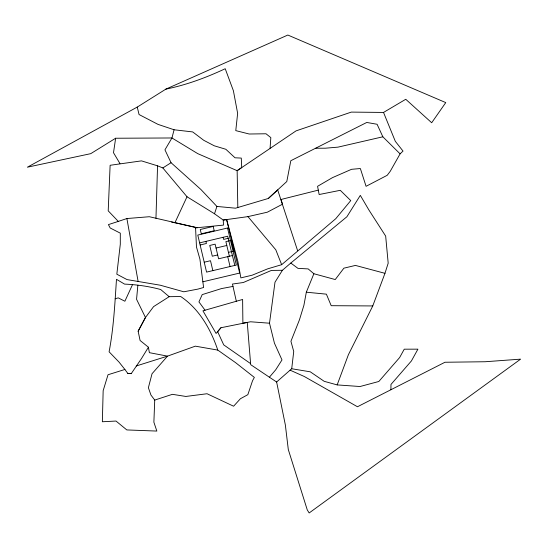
<?xml version="1.0" encoding="UTF-8"?>
<svg xmlns="http://www.w3.org/2000/svg" width="548" height="548" viewBox="0 0 548 548"><rect width="100%" height="100%" fill="white"/><g stroke="black" fill="none" stroke-linecap="round" stroke-linejoin="round"><path stroke-width="0.82" d="M390.909 389.744L390.971 384.456L411.432 360.92L417.919 349.165L404.253 349.186L399.65 357.529L378.832 381.483L360.022 386.518L337.171 384.908L324.211 381.326L310.271 371.811L291.707 368.749L276.624 381.997L285.357 424.995L288.303 449.559L307.277 509.941L309.161 512.962L520.6 359.145L485.151 361.742L444.955 362.255L357.467 406.753L304.311 376.51L290.098 370.167M155.961 218.303L157.557 165.832L141.48 160.872L110.121 165.284L108.209 210.836L118.306 221.406L126.889 218.542L149.351 216.72L195.547 227.372L196.472 246.997L199.924 259.149L203.596 287.495L197.924 289.104L183.827 291.796L160.276 285.213L127.013 279.583L116.827 274.206L120.3 244.23L120.307 233.167L110.182 227.989L108.415 224.605L118.306 221.406M154.735 400.074L153.878 422.193L156.851 431.07L126.828 429.933L116.005 421.049L102.353 421.755L103.161 390.669L108.025 374.75L124.896 369.468L127.746 373.346L131.239 373.64L141.487 358.563L148.426 347.226L140.076 340.466L138.144 331.191L145.467 317.511L153.584 306.62L169.174 296.687L180.703 296.53C199.239 308.873 210.822 329.369 217.782 350.09L235.572 362.639L254.354 377.401L252.532 380.764L247.84 394.67L240.421 398.725L233.599 406.219L207.048 393.738L185.847 396.451L172.401 394.327L154.735 400.074L150.94 395.04L148.385 387.717L152.036 373.736L167.53 356.132L195.335 346.158L217.782 350.09M169.174 296.687L160.694 289.529C148.912 286.316 136.76 284.638 124.574 284.111L116.477 279.316C114.874 303.558 113.689 327.882 109.093 351.795L118.998 362.05L124.896 369.468M270.082 148.227L270.828 137.61L266.013 133.774L249.196 134.013L235.777 130.623L237.64 113.326L233.386 90.708L225.214 68.726C206.254 77.604 186.43 84.995 165.886 89.118L137.253 107.079L27.4 167.188L90.742 153.659L115.635 138.24L171.956 137.973L197.753 153.639L237.147 170.675L296.043 130.883L351.316 112.1L383.525 112.436L405.753 99.284L431.687 122.745L445.757 102.599L287.844 35.038L165.886 89.118M137.863 285.241L136.562 299.29L145.467 317.511L138.144 331.191M291.707 368.749L293.728 351.494L290.933 341.288L299.448 319.82L303.914 305.27L306.325 292.2L313.881 273.74L308.182 268.91L297.961 268.362L290.803 263.04L282.405 270.28L274.993 282.213L269.506 323.204L274.432 343.164L281.994 359.926L275.713 369.804L269.397 377.209L250.676 364.653L247.251 322.416L220.94 327.745L216.104 333.465L202.931 310.812L242.62 299.461L242.894 323.245L250.546 321.779L269.506 323.204M115.635 138.24L113.505 152.728L119.971 163.599M237.818 207.576L237.147 170.675L241.709 167.558L241.284 158.091L235.024 157.79L225.851 149.282L214.247 145.789L203.726 140.288L192.697 131.924L174.093 129.773L171.956 137.973L164.948 149.844L171.051 162.708L200.876 189.464L216.912 206.438L235.537 208.192L268.362 198.445L286.796 181.525L290.817 160.715L366.763 122.457L377.093 124.266L382.846 136.794L400.095 153.858L390.265 171.257L387.21 175.298L366.071 186.313L360.358 168.531L351.535 169.311L332.472 177.641L317.566 186.313L319.142 194.526L340.281 190.314L350.747 200.595L335.76 218.707L281.658 264.684L267.561 268.883L252.196 275.185L240.867 277.891L237.907 261.54L226.625 219.59L223.242 220.049L214.508 213.775L187.019 196.759L162.838 167.941L157.557 165.832M337.171 384.908L348.391 354.727L372.763 305.942L384.963 273.329L388.19 263.177L385.669 236.092L368.852 209.918L360.317 195.369L346.891 216.761L290.803 263.04M214.508 213.775L216.912 206.438M132.561 284.549L124.876 301.236L118.224 297.865L115.142 298.824M171.579 222.022L174.915 222.762L187.019 196.759M220.94 327.745L217.631 331.663L223.728 344.884L250.594 363.612M400.095 153.858L403.02 151.084L395.314 141.316L383.525 112.436M268.362 198.445L277.672 189.896L297.633 250.751M162.838 167.941L171.051 162.708M136.205 365.989L167.53 356.132L149.371 352.672L148.426 347.226M318.333 190.122L281.014 199.486L282.535 204.178L267.301 212.206L247.956 216.618L223.242 220.049L223.495 225.098L195.574 227.879M199.636 242.88L227.68 236.215L234.811 265.417M200.136 244.99L206.404 243.497L205.904 241.387M228.194 238.325L223.625 239.408L223.125 237.298M216.042 248.032L226.804 245.477M217.679 254.936L212.295 256.211L209.74 245.449L215.124 244.168L218.597 258.8L232.393 255.519M228.441 252.375L233.825 251.1L231.263 240.339L225.886 241.613L229.359 256.238M204.226 262.211L210.494 260.718L212.85 270.63M202.856 281.802L239.681 273.055L226.625 219.59M382.846 136.794L337.965 147.145L325.307 148.207L315.86 148.234M233.003 286.419L221.447 288.591L202.198 294.619L198.938 301.9L205.048 310.209M282.405 270.28L271.404 270.417L243.312 282.521L232.468 284.049L236.332 301.263M372.763 305.942L331.198 305.695L326.389 294.16L306.325 292.2M127.746 373.346L131.239 373.64M174.915 222.762L197.054 227.728M384.963 273.329L355.44 265.424L343.891 268.171L335.246 279.549L313.881 273.74M174.093 129.773L157.995 124.369L139.055 114.539L137.253 107.079M269.397 377.209L276.624 381.997M247.956 216.618L275.802 249.806L281.658 264.684M227.715 256.628L230.071 266.54M126.889 218.542L138.117 281.46M213.186 226.44L200.273 229.509L201.294 233.811L214.206 230.742L213.186 226.44M227.543 228.009L197.78 235.078L206.575 272.116L236.339 265.054L227.543 228.009"/></g></svg>
